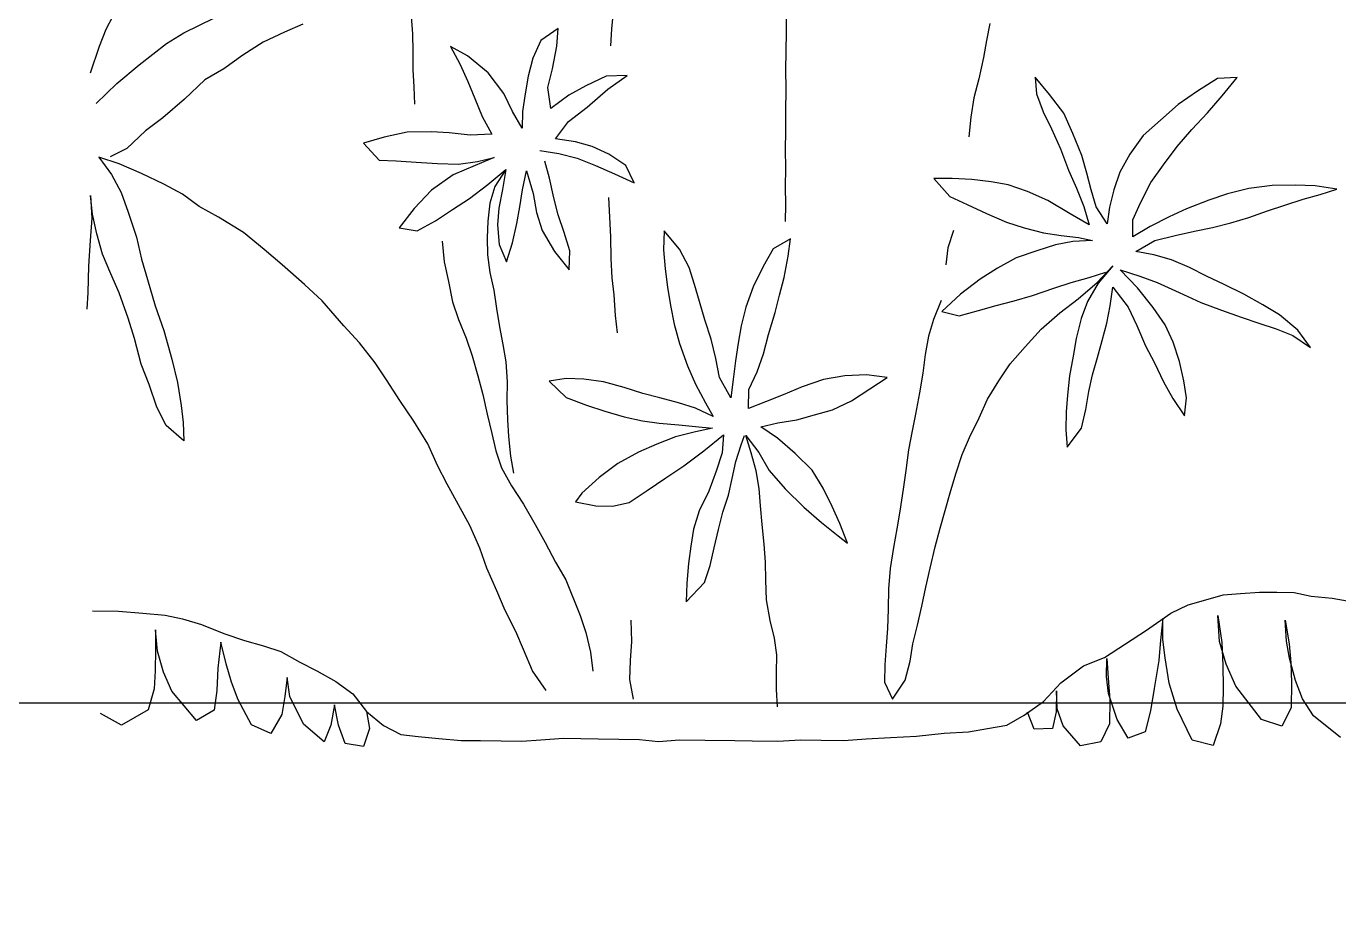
# Model space of a CAD drawing. Header units: metres. Extents: x -58 to 722, y -1100 to 345.
# Drawn here: x 31.6033 to 31.9576, y -17.5186 to -17.2785 of the extents above; entities that cross this region are included whole.
import ezdxf

# ---------------------------------------------------------------- set-up
doc = ezdxf.new("R2010")
doc.units = ezdxf.units.M
doc.header["$MEASUREMENT"] = 0
doc.layers.add('FSR_ARQ_005VEGETACION', color=64, linetype='Continuous')
doc.layers.add('FSR_ARQ_028JARDINERAS', color=133, linetype='Continuous')

# ---------------------------------------------------------------- blocks, each defined once
blk = doc.blocks.new('arbustos 01')
at = {"layer": 'FSR_ARQ_005VEGETACION', "color": 104}
for p, q in [((188.55692, -31.8746), (188.5569, -31.88228)), ((188.75675, -31.87373), (188.76093, -31.88168)), ((188.6088, -31.87645), (188.60923, -31.88147)), ((188.66931, -31.87778), (188.6689, -31.88305)), ((188.73751, -31.88271), (188.72836, -31.87817)), ((188.49576, -31.8799), (188.49679, -31.88503)), ((188.5569, -31.88228), (188.55698, -31.88836)), ((188.60923, -31.88147), (188.60954, -31.8866)), ((188.62568, -31.88674), (188.62524, -31.88137)), ((188.62524, -31.88137), (188.63043, -31.885)), ((188.6689, -31.88305), (188.66885, -31.88831)), ((188.70185, -31.88009), (188.70738, -31.88252)), ((188.70738, -31.88252), (188.71376, -31.88555)), ((188.74269, -31.88587), (188.73751, -31.88271)), ((188.76093, -31.88168), (188.76291, -31.88679)), ((188.49679, -31.88503), (188.49769, -31.89015)), ((188.62696, -31.89354), (188.62568, -31.88674)), ((188.63043, -31.885), (188.6329, -31.89035)), ((188.65249, -31.88961), (188.65759, -31.88679)), ((188.65759, -31.88679), (188.6548, -31.89196)), ((188.71376, -31.88555), (188.71979, -31.88941)), ((188.75091, -31.89233), (188.74269, -31.88587)), ((188.76291, -31.88679), (188.76565, -31.89476)), ((188.49769, -31.89015), (188.4991, -31.89647)), ((188.55698, -31.88836), (188.55706, -31.89369)), ((188.6329, -31.89035), (188.63429, -31.89571)), ((188.64623, -31.89471), (188.65249, -31.88961)), ((188.66885, -31.88831), (188.66881, -31.89381)), ((188.71979, -31.88941), (188.72558, -31.89351)), ((188.55706, -31.89369), (188.55701, -31.89964)), ((188.62835, -31.89914), (188.62696, -31.89354)), ((188.64153, -31.90087), (188.64623, -31.89471)), ((188.6548, -31.89196), (188.65236, -31.89726)), ((188.66881, -31.89381), (188.66852, -31.89895)), ((188.72558, -31.89351), (188.73125, -31.89678)), ((188.75768, -31.89786), (188.75091, -31.89233)), ((188.42612, -31.90158), (188.42158, -31.89613)), ((188.42158, -31.89613), (188.42748, -31.89642)), ((188.42748, -31.89642), (188.43348, -31.90018)), ((188.47787, -31.90125), (188.48214, -31.89599)), ((188.48214, -31.89599), (188.48177, -31.90101)), ((188.4991, -31.89647), (188.50061, -31.90219)), ((188.61031, -31.89962), (188.60452, -31.89552)), ((188.60452, -31.89552), (188.61085, -31.89567)), ((188.61085, -31.89567), (188.61699, -31.89857)), ((188.61699, -31.89857), (188.62205, -31.90137)), ((188.62748, -31.90537), (188.62835, -31.89914)), ((188.63429, -31.89571), (188.63519, -31.90096)), ((188.65236, -31.89726), (188.65028, -31.90243)), ((188.66852, -31.89895), (188.66835, -31.90409)), ((188.73125, -31.89678), (188.7373, -31.90256)), ((188.76386, -31.90387), (188.75768, -31.89786)), ((188.43053, -31.90673), (188.42612, -31.90158)), ((188.43348, -31.90018), (188.4393, -31.90419)), ((188.47361, -31.90682), (188.47787, -31.90125)), ((188.48177, -31.90101), (188.47974, -31.90637)), ((188.50061, -31.90219), (188.50152, -31.90803)), ((188.55701, -31.89964), (188.5571, -31.90633)), ((188.6166, -31.90504), (188.61031, -31.89962)), ((188.62205, -31.90137), (188.62748, -31.90537)), ((188.63519, -31.90096), (188.63598, -31.90633)), ((188.63897, -31.90629), (188.64153, -31.90087)), ((188.65028, -31.90243), (188.64808, -31.90784)), ((188.7373, -31.90256), (188.74383, -31.90821)), ((188.43518, -31.91175), (188.43053, -31.90673)), ((188.4393, -31.90419), (188.44457, -31.90889)), ((188.47084, -31.91287), (188.47361, -31.90682)), ((188.47974, -31.90637), (188.47733, -31.91148)), ((188.5571, -31.90633), (188.55706, -31.91216)), ((188.62216, -31.90926), (188.6166, -31.90504)), ((188.63598, -31.90633), (188.63605, -31.91135)), ((188.63605, -31.91135), (188.63897, -31.90629)), ((188.44457, -31.90889), (188.44977, -31.91353)), ((188.50152, -31.90803), (188.50208, -31.91388)), ((188.62605, -31.91447), (188.62216, -31.90926)), ((188.64808, -31.90784), (188.64516, -31.91313)), ((188.74383, -31.90821), (188.74903, -31.91208)), ((188.43959, -31.91683), (188.43518, -31.91175)), ((188.44977, -31.91353), (188.45375, -31.91912)), ((188.46814, -31.91948), (188.47084, -31.91287)), ((188.47733, -31.91148), (188.47456, -31.91753)), ((188.55706, -31.91216), (188.55714, -31.91773)), ((188.62009, -31.91539), (188.62605, -31.91447)), ((188.64516, -31.91313), (188.65162, -31.91341)), ((188.65162, -31.91341), (188.65795, -31.91272)), ((188.65795, -31.91272), (188.6632, -31.91241)), ((188.6632, -31.91241), (188.6705, -31.91255)), ((188.6705, -31.91255), (188.67745, -31.91401)), ((188.67745, -31.91401), (188.68369, -31.91584)), ((188.74903, -31.91208), (188.7546, -31.91739)), ((188.4437, -31.92235), (188.43959, -31.91683)), ((188.47456, -31.91753), (188.47217, -31.92389)), ((188.55714, -31.91773), (188.55709, -31.92331)), ((188.605, -31.92253), (188.6101, -31.91911)), ((188.6101, -31.91911), (188.61509, -31.91677)), ((188.61509, -31.91677), (188.62009, -31.91539)), ((188.62504, -31.91891), (188.61956, -31.9203)), ((188.63076, -31.91799), (188.62504, -31.91891)), ((188.68369, -31.91584), (188.67898, -31.92092)), ((188.7546, -31.91739), (188.75965, -31.91995)), ((188.44749, -31.92763), (188.4437, -31.92235)), ((188.45375, -31.91912), (188.45674, -31.92447)), ((188.46666, -31.92477), (188.46814, -31.91948)), ((188.60244, -31.9277), (188.605, -31.92253)), ((188.61409, -31.92252), (188.60838, -31.92499)), ((188.61956, -31.9203), (188.61409, -31.92252)), ((188.62789, -31.92628), (188.62925, -31.92124)), ((188.64946, -31.92132), (188.64442, -31.92008)), ((188.64442, -31.92008), (188.65019, -31.92251)), ((188.6552, -31.92208), (188.64946, -31.92132)), ((188.65019, -31.92251), (188.6568, -31.92529)), ((188.66142, -31.92188), (188.6552, -31.92208)), ((188.66787, -31.92155), (188.66142, -31.92188)), ((188.67384, -31.92111), (188.66787, -31.92155)), ((188.67898, -31.92092), (188.67384, -31.92111)), ((188.75028, -31.92486), (188.75693, -31.92202)), ((188.75693, -31.92202), (188.763, -31.92002)), ((188.763, -31.92002), (188.75925, -31.92521)), ((188.45674, -31.92447), (188.45855, -31.92984)), ((188.46537, -31.92981), (188.46666, -31.92477)), ((188.47217, -31.92389), (188.46982, -31.92931)), ((188.49539, -31.92742), (188.50121, -31.92672)), ((188.50121, -31.92672), (188.50703, -31.92639)), ((188.50703, -31.92639), (188.51255, -31.92638)), ((188.51255, -31.92638), (188.50773, -31.93183)), ((188.55709, -31.92331), (188.55716, -31.92889)), ((188.60838, -31.92499), (188.60244, -31.9277)), ((188.62653, -31.93216), (188.62789, -31.92628)), ((188.63479, -31.92415), (188.63273, -31.93088)), ((188.63594, -31.92976), (188.63479, -31.92415)), ((188.64632, -31.92818), (188.641, -31.92371)), ((188.641, -31.92371), (188.64192, -31.92968)), ((188.641, -31.92371), (188.6443, -31.92881)), ((188.6568, -31.92529), (188.6632, -31.92986)), ((188.74351, -31.92806), (188.75028, -31.92486)), ((188.75925, -31.92521), (188.75633, -31.93063)), ((188.39167, -31.92957), (188.39816, -31.92861)), ((188.39671, -31.93117), (188.39167, -31.92957)), ((188.39816, -31.92861), (188.40423, -31.92841)), ((188.40423, -31.92841), (188.41112, -31.9285)), ((188.41112, -31.9285), (188.41807, -31.92939)), ((188.41807, -31.92939), (188.42448, -31.93098)), ((188.45061, -31.93366), (188.44749, -31.92763)), ((188.45855, -31.92984), (188.45986, -31.93503)), ((188.46389, -31.93491), (188.46537, -31.92981)), ((188.46982, -31.92931), (188.46754, -31.9348)), ((188.47836, -31.93304), (188.48453, -31.93035)), ((188.48453, -31.93035), (188.49026, -31.92835)), ((188.49026, -31.92835), (188.49539, -31.92742)), ((188.55716, -31.92889), (188.55711, -31.93422)), ((188.63273, -31.93088), (188.63173, -31.93663)), ((188.63673, -31.93489), (188.63594, -31.92976)), ((188.64192, -31.92968), (188.64307, -31.93528)), ((188.6443, -31.92881), (188.6458, -31.93381)), ((188.65188, -31.93241), (188.64632, -31.92818)), ((188.6632, -31.92986), (188.66841, -31.93541)), ((188.73793, -31.93112), (188.74351, -31.92806)), ((188.75633, -31.93063), (188.75426, -31.93652)), ((188.40175, -31.93265), (188.39671, -31.93117)), ((188.40729, -31.93444), (188.40175, -31.93265)), ((188.41252, -31.9361), (188.40729, -31.93444)), ((188.42448, -31.93098), (188.43008, -31.93289)), ((188.43008, -31.93289), (188.43675, -31.93553)), ((188.45291, -31.93884), (188.45061, -31.93366)), ((188.46754, -31.9348), (188.466, -31.94027)), ((188.47172, -31.93697), (188.47836, -31.93304)), ((188.50255, -31.9342), (188.49682, -31.93694)), ((188.50773, -31.93183), (188.50255, -31.9342)), ((188.55711, -31.93422), (188.55718, -31.9393)), ((188.61015, -31.93214), (188.6096, -31.94386)), ((188.62529, -31.93731), (188.62653, -31.93216)), ((188.6458, -31.93381), (188.64635, -31.93918)), ((188.65694, -31.93569), (188.65188, -31.93241)), ((188.72714, -31.93796), (188.73296, -31.93477)), ((188.73296, -31.93477), (188.73793, -31.93112)), ((188.76491, -31.93709), (188.76555, -31.93146)), ((188.76555, -31.93146), (188.76516, -31.93828)), ((188.41813, -31.93807), (188.41252, -31.9361)), ((188.42348, -31.93973), (188.41813, -31.93807)), ((188.43675, -31.93553), (188.44199, -31.93793)), ((188.44199, -31.93793), (188.44773, -31.94083)), ((188.45986, -31.93503), (188.46055, -31.94004)), ((188.46055, -31.94004), (188.46389, -31.93491)), ((188.466, -31.94027), (188.47172, -31.93697)), ((188.49682, -31.93694), (188.49079, -31.9395)), ((188.62345, -31.9426), (188.62529, -31.93731)), ((188.63173, -31.93663), (188.63001, -31.94203)), ((188.63763, -31.93989), (188.63673, -31.93489)), ((188.64307, -31.93528), (188.6435, -31.94029)), ((188.66201, -31.93909), (188.65694, -31.93569)), ((188.66841, -31.93541), (188.67292, -31.94121)), ((188.71968, -31.94261), (188.72714, -31.93796)), ((188.75426, -31.93652), (188.75173, -31.94396)), ((188.76367, -31.94296), (188.76491, -31.93709)), ((188.76516, -31.93828), (188.76561, -31.94497)), ((188.42895, -31.94115), (188.42348, -31.93973)), ((188.43436, -31.94225), (188.42895, -31.94115)), ((188.4402, -31.94347), (188.43436, -31.94225)), ((188.44773, -31.94083), (188.45291, -31.94386)), ((188.45291, -31.94386), (188.45291, -31.93884)), ((188.47973, -31.94269), (188.47435, -31.94351)), ((188.48548, -31.94125), (188.47973, -31.94269)), ((188.49079, -31.9395), (188.48548, -31.94125)), ((188.50672, -31.94198), (188.50835, -31.94722)), ((188.58889, -31.94765), (188.59346, -31.94214)), ((188.59346, -31.94214), (188.59366, -31.94777)), ((188.62173, -31.94812), (188.62345, -31.9426)), ((188.63001, -31.94203), (188.62639, -31.9483)), ((188.63891, -31.94573), (188.63763, -31.93989)), ((188.6435, -31.94029), (188.64298, -31.94616)), ((188.64635, -31.93918), (188.64654, -31.9442)), ((188.66755, -31.94212), (188.66201, -31.93909)), ((188.67292, -31.94121), (188.66755, -31.94212)), ((188.71341, -31.94771), (188.71968, -31.94261)), ((188.4463, -31.945), (188.4402, -31.94347)), ((188.45198, -31.94833), (188.4463, -31.945)), ((188.46916, -31.94413), (188.46495, -31.945)), ((188.46495, -31.945), (188.47091, -31.94535)), ((188.47435, -31.94351), (188.46916, -31.94413)), ((188.47091, -31.94535), (188.47613, -31.94633)), ((188.47613, -31.94633), (188.48167, -31.94806)), ((188.55631, -31.94971), (188.55556, -31.94451)), ((188.55556, -31.94451), (188.56075, -31.94754)), ((188.6096, -31.94386), (188.60945, -31.95044)), ((188.64078, -31.95145), (188.63891, -31.94573)), ((188.64298, -31.94616), (188.64078, -31.95145)), ((188.64654, -31.9442), (188.64649, -31.94934)), ((188.66006, -31.94521), (188.65943, -31.95143)), ((188.75173, -31.94396), (188.75027, -31.95056)), ((188.76196, -31.94908), (188.76367, -31.94296)), ((188.76561, -31.94497), (188.76608, -31.95273)), ((188.44129, -31.95083), (188.4466, -31.94928)), ((188.4466, -31.94928), (188.45198, -31.94833)), ((188.48167, -31.94806), (188.48789, -31.9502)), ((188.48789, -31.9502), (188.49345, -31.95335)), ((188.50835, -31.94722), (188.50901, -31.95235)), ((188.55751, -31.95607), (188.55631, -31.94971)), ((188.56075, -31.94754), (188.56379, -31.95277)), ((188.58599, -31.95315), (188.58889, -31.94765)), ((188.59366, -31.94777), (188.59318, -31.95354)), ((188.60945, -31.95044), (188.60917, -31.95618)), ((188.62193, -31.95385), (188.62173, -31.94812)), ((188.62639, -31.9483), (188.62193, -31.95385)), ((188.64649, -31.94934), (188.64572, -31.95461)), ((188.70809, -31.95233), (188.71341, -31.94771)), ((188.75027, -31.95056), (188.74844, -31.95668)), ((188.75941, -31.95498), (188.76196, -31.94908)), ((188.43082, -31.95575), (188.43593, -31.95314)), ((188.43593, -31.95314), (188.44129, -31.95083)), ((188.45664, -31.95379), (188.45078, -31.95566)), ((188.45151, -31.95919), (188.45664, -31.95379)), ((188.46357, -31.9576), (188.45892, -31.95258)), ((188.45892, -31.95258), (188.46327, -31.95785)), ((188.46603, -31.95608), (188.46099, -31.95447)), ((188.49345, -31.95335), (188.49864, -31.95663)), ((188.56379, -31.95277), (188.56679, -31.95892)), ((188.58438, -31.95819), (188.58599, -31.95315)), ((188.59318, -31.95354), (188.59251, -31.95901)), ((188.65943, -31.95143), (188.65819, -31.95731)), ((188.70136, -31.95816), (188.70809, -31.95233)), ((188.76608, -31.95273), (188.7663, -31.96062)), ((188.41955, -31.96111), (188.42546, -31.95818)), ((188.42546, -31.95818), (188.43082, -31.95575)), ((188.4456, -31.95759), (188.43895, -31.9606)), ((188.45078, -31.95566), (188.4456, -31.95759)), ((188.46327, -31.95785), (188.46644, -31.96332)), ((188.46928, -31.96248), (188.46357, -31.9576)), ((188.47138, -31.95762), (188.46603, -31.95608)), ((188.47661, -31.95934), (188.47138, -31.95762)), ((188.49864, -31.95663), (188.50453, -31.96113)), ((188.55883, -31.96145), (188.55751, -31.95607)), ((188.58284, -31.96329), (188.58438, -31.95819)), ((188.60917, -31.95618), (188.60852, -31.96133)), ((188.64572, -31.95461), (188.6446, -31.95988)), ((188.65819, -31.95731), (188.65696, -31.96342)), ((188.69605, -31.96313), (188.70136, -31.95816)), ((188.74844, -31.95668), (188.74615, -31.9646)), ((188.75698, -31.96075), (188.75941, -31.95498)), ((188.4139, -31.96435), (188.41955, -31.96111)), ((188.43895, -31.9606), (188.43248, -31.9636)), ((188.44676, -31.96508), (188.45151, -31.95919)), ((188.45888, -31.95903), (188.45432, -31.96504)), ((188.4597, -31.96459), (188.45888, -31.95903)), ((188.48303, -31.96155), (188.47661, -31.95934)), ((188.48844, -31.96309), (188.48303, -31.96155)), ((188.50453, -31.96113), (188.51018, -31.96632)), ((188.5602, -31.96657), (188.55883, -31.96145)), ((188.56679, -31.95892), (188.56898, -31.96503)), ((188.59251, -31.95901), (188.59159, -31.96447)), ((188.60852, -31.96133), (188.60812, -31.96755)), ((188.6446, -31.95988), (188.64372, -31.96539)), ((188.75421, -31.96832), (188.75698, -31.96075)), ((188.7663, -31.96062), (188.76661, -31.96564)), ((188.40885, -31.96733), (188.4139, -31.96435)), ((188.42631, -31.96591), (188.42039, -31.96804)), ((188.43248, -31.9636), (188.42631, -31.96591)), ((188.44317, -31.97027), (188.44676, -31.96508)), ((188.45432, -31.96504), (188.45172, -31.97046)), ((188.4607, -31.96978), (188.4597, -31.96459)), ((188.46644, -31.96332), (188.46837, -31.96844)), ((188.47479, -31.96674), (188.46928, -31.96248)), ((188.49385, -31.9645), (188.48844, -31.96309)), ((188.4992, -31.96598), (188.49385, -31.9645)), ((188.50493, -31.96757), (188.4992, -31.96598)), ((188.51018, -31.96632), (188.50493, -31.96757)), ((188.5104, -31.96302), (188.51263, -31.96873)), ((188.56898, -31.96503), (188.57036, -31.97065)), ((188.58124, -31.96877), (188.58284, -31.96329)), ((188.59159, -31.96447), (188.59043, -31.97007)), ((188.64372, -31.96539), (188.64284, -31.9709)), ((188.65696, -31.96342), (188.65512, -31.96871)), ((188.68957, -31.97063), (188.69605, -31.96313)), ((188.74615, -31.9646), (188.74351, -31.97205)), ((188.4034, -31.97193), (188.40885, -31.96733)), ((188.41509, -31.96978), (188.4099, -31.97153)), ((188.42039, -31.96804), (188.41509, -31.96978)), ((188.44082, -31.97551), (188.44317, -31.97027)), ((188.46208, -31.97503), (188.4607, -31.96978)), ((188.46837, -31.96844), (188.46988, -31.97437)), ((188.48038, -31.97163), (188.47479, -31.96674)), ((188.51263, -31.96873), (188.51413, -31.97373)), ((188.56215, -31.97318), (188.5602, -31.96657)), ((188.5794, -31.97462), (188.58124, -31.96877)), ((188.59043, -31.97007), (188.58884, -31.97592)), ((188.60812, -31.96755), (188.6076, -31.9727)), ((188.65512, -31.96871), (188.65281, -31.97435)), ((188.75238, -31.97444), (188.75421, -31.96832)), ((188.39963, -31.97712), (188.4034, -31.97193)), ((188.40485, -31.97346), (188.39963, -31.97712)), ((188.4099, -31.97153), (188.40485, -31.97346)), ((188.45172, -31.97046), (188.44908, -31.97657)), ((188.48516, -31.97689), (188.48038, -31.97163)), ((188.51413, -31.97373), (188.51516, -31.97921)), ((188.56371, -31.97905), (188.56215, -31.97318)), ((188.57036, -31.97065), (188.57129, -31.97578)), ((188.64284, -31.9709), (188.64183, -31.97618)), ((188.68486, -31.97571), (188.68957, -31.97063)), ((188.74351, -31.97205), (188.74111, -31.98057)), ((188.43892, -31.9813), (188.44082, -31.97551)), ((188.44908, -31.97657), (188.44636, -31.98169)), ((188.46351, -31.9801), (188.46208, -31.97503)), ((188.46988, -31.97437), (188.47082, -31.97969)), ((188.48969, -31.98197), (188.48516, -31.97689)), ((188.57129, -31.97578), (188.57205, -31.9811)), ((188.57799, -31.9804), (188.5794, -31.97462)), ((188.58884, -31.97592), (188.58651, -31.98258)), ((188.64183, -31.97618), (188.64095, -31.98145)), ((188.65281, -31.97435), (188.65108, -31.97964)), ((188.68016, -31.98175), (188.68486, -31.97571)), ((188.75034, -31.98212), (188.75238, -31.97444)), ((188.43757, -31.98714), (188.43892, -31.9813)), ((188.44636, -31.98169), (188.44365, -31.98737)), ((188.46494, -31.98535), (188.46351, -31.9801)), ((188.47082, -31.97969), (188.47189, -31.98562)), ((188.49304, -31.98707), (188.48969, -31.98197)), ((188.51516, -31.97921), (188.51584, -31.98482)), ((188.56552, -31.98441), (188.56371, -31.97905)), ((188.57205, -31.9811), (188.57274, -31.98673)), ((188.57683, -31.98612), (188.57799, -31.9804)), ((188.64095, -31.98145), (188.64055, -31.98743)), ((188.65108, -31.97964), (188.64937, -31.98564)), ((188.67676, -31.98682), (188.68016, -31.98175)), ((188.74111, -31.98057), (188.73941, -31.98764)), ((188.46606, -31.99035), (188.46494, -31.98535)), ((188.47189, -31.98562), (188.47252, -31.99138)), ((188.51584, -31.98482), (188.51687, -31.99067)), ((188.52662, -31.98612), (188.53281, -31.98529)), ((188.53281, -31.98529), (188.53926, -31.98564)), ((188.53926, -31.98564), (188.54566, -31.98673)), ((188.56807, -31.98971), (188.56552, -31.98441)), ((188.58651, -31.98258), (188.58404, -31.98807)), ((188.64937, -31.98564), (188.64789, -31.99116)), ((188.74791, -31.98825), (188.75034, -31.98212)), ((188.43683, -31.99217), (188.43757, -31.98714)), ((188.44365, -31.98737), (188.44087, -31.99243)), ((188.49653, -31.9926), (188.49304, -31.98707)), ((188.53175, -31.98952), (188.52662, -31.98612)), ((188.53725, -31.9931), (188.53175, -31.98952)), ((188.54566, -31.98673), (188.55207, -31.98887)), ((188.55207, -31.98887), (188.55775, -31.99134)), ((188.56815, -31.99541), (188.56807, -31.98971)), ((188.57274, -31.98673), (188.57344, -31.99224)), ((188.57344, -31.99224), (188.57683, -31.98612)), ((188.58404, -31.98807), (188.58108, -31.99369)), ((188.59982, -31.99089), (188.6055, -31.98914)), ((188.6055, -31.98914), (188.61168, -31.98738)), ((188.61168, -31.98738), (188.61755, -31.98656)), ((188.61755, -31.98656), (188.62282, -31.98643)), ((188.62282, -31.98643), (188.62798, -31.98722)), ((188.62798, -31.98722), (188.6229, -31.99213)), ((188.64055, -31.98743), (188.64063, -31.99305)), ((188.67278, -31.99297), (188.67676, -31.98682)), ((188.73941, -31.98764), (188.73831, -31.99447)), ((188.74561, -31.99497), (188.74791, -31.98825)), ((188.4374, -31.99762), (188.43683, -31.99217)), ((188.44087, -31.99243), (188.4374, -31.99762)), ((188.46694, -31.99573), (188.46606, -31.99035)), ((188.47252, -31.99138), (188.47284, -31.9964)), ((188.49902, -31.99821), (188.49653, -31.9926)), ((188.51687, -31.99067), (188.51803, -31.9971)), ((188.54299, -31.99581), (188.53725, -31.9931)), ((188.55775, -31.99134), (188.56304, -31.99344)), ((188.56304, -31.99344), (188.56815, -31.99541)), ((188.58108, -31.99369), (188.57872, -31.99781)), ((188.58408, -31.99526), (188.5892, -31.9937)), ((188.5892, -31.9937), (188.59476, -31.9922)), ((188.59476, -31.9922), (188.59982, -31.99089)), ((188.6229, -31.99213), (188.61673, -31.99444)), ((188.64063, -31.99305), (188.64047, -31.99879)), ((188.64789, -31.99116), (188.64654, -31.99715)), ((188.66856, -31.99924), (188.67278, -31.99297)), ((188.46832, -32.00135), (188.46694, -31.99573)), ((188.47284, -31.9964), (188.47298, -32.00185)), ((188.51803, -31.9971), (188.51906, -32.00211)), ((188.54834, -31.99735), (188.54299, -31.99581)), ((188.55369, -31.99877), (188.54834, -31.99735)), ((188.57872, -31.99781), (188.58408, -31.99526)), ((188.6113, -31.99619), (188.60544, -31.99794)), ((188.61673, -31.99444), (188.6113, -31.99619)), ((188.64654, -31.99715), (188.64518, -32.00291)), ((188.73831, -31.99447), (188.73778, -31.99962)), ((188.74282, -32.00051), (188.74561, -31.99497)), ((188.47261, -32.007), (188.46832, -32.00135)), ((188.50189, -32.00406), (188.49902, -31.99821)), ((188.55941, -31.99968), (188.55369, -31.99877)), ((188.56445, -32.00092), (188.55941, -31.99968)), ((188.55947, -32.00427), (188.56445, -32.00092)), ((188.58403, -32.00084), (188.57895, -32.00128)), ((188.57895, -32.00128), (188.58411, -32.00245)), ((188.58911, -32.00033), (188.58403, -32.00084)), ((188.59499, -31.99982), (188.58911, -32.00033)), ((188.6, -31.99913), (188.59499, -31.99982)), ((188.60544, -31.99794), (188.6, -31.99913)), ((188.64047, -31.99879), (188.64018, -32.00381)), ((188.66435, -32.006), (188.66856, -31.99924)), ((188.73778, -31.99962), (188.7375, -32.00512)), ((188.7375, -32.00512), (188.74282, -32.00051)), ((188.47298, -32.00185), (188.47261, -32.007)), ((188.50407, -32.00924), (188.50189, -32.00406)), ((188.51906, -32.00211), (188.52021, -32.00783)), ((188.5542, -32.00886), (188.55947, -32.00427)), ((188.56901, -32.00352), (188.56505, -32.00859)), ((188.56734, -32.00875), (188.56901, -32.00352)), ((188.57041, -32.00629), (188.56932, -32.00351)), ((188.58159, -32.00806), (188.57563, -32.0033)), ((188.57563, -32.0033), (188.57602, -32.00875)), ((188.58411, -32.00245), (188.59008, -32.00391)), ((188.59008, -32.00391), (188.59569, -32.00613)), ((188.64018, -32.00381), (188.63954, -32.00968)), ((188.64518, -32.00291), (188.64394, -32.00807)), ((188.506, -32.01497), (188.50407, -32.00924)), ((188.52021, -32.00783), (188.52101, -32.01404)), ((188.54907, -32.01395), (188.5542, -32.00886)), ((188.56505, -32.00859), (188.56196, -32.01397)), ((188.56586, -32.0141), (188.56734, -32.00875)), ((188.57196, -32.01135), (188.57041, -32.00629)), ((188.57602, -32.00875), (188.57783, -32.01425)), ((188.5876, -32.01263), (188.58159, -32.00806)), ((188.59569, -32.00613), (188.60112, -32.00848)), ((188.60112, -32.00848), (188.60736, -32.01186)), ((188.64394, -32.00807), (188.64222, -32.01323)), ((188.66145, -32.01249), (188.66435, -32.006)), ((188.57302, -32.01642), (188.57196, -32.01135)), ((188.59298, -32.01621), (188.5876, -32.01263)), ((188.60736, -32.01186), (188.61293, -32.01612)), ((188.63954, -32.00968), (188.63865, -32.01483)), ((188.64222, -32.01323), (188.6393, -32.01865)), ((188.65854, -32.01815), (188.66145, -32.01249)), ((188.50769, -32.02071), (188.506, -32.01497)), ((188.52101, -32.01404), (188.52181, -32.01965)), ((188.54579, -32.01927), (188.54907, -32.01395)), ((188.56196, -32.01397), (188.55714, -32.01949)), ((188.56494, -32.01938), (188.56586, -32.0141)), ((188.57421, -32.02142), (188.57302, -32.01642)), ((188.57783, -32.01425), (188.58008, -32.02017)), ((188.59855, -32.01998), (188.59298, -32.01621)), ((188.61293, -32.01612), (188.61814, -32.02083)), ((188.50919, -32.02602), (188.50769, -32.02071)), ((188.52181, -32.01965), (188.52273, -32.02621)), ((188.54308, -32.02476), (188.54579, -32.01927)), ((188.55714, -32.01949), (188.55157, -32.02501)), ((188.56458, -32.02465), (188.56494, -32.01938)), ((188.57583, -32.02648), (188.57421, -32.02142)), ((188.58008, -32.02017), (188.58295, -32.02608)), ((188.60393, -32.02362), (188.59855, -32.01998)), ((188.61814, -32.02083), (188.62004, -32.0234)), ((188.6393, -32.01865), (188.63567, -32.02408)), ((188.65516, -32.02429), (188.65854, -32.01815)), ((188.54079, -32.02987), (188.54308, -32.02476)), ((188.55157, -32.02501), (188.5463, -32.02961)), ((188.5641, -32.03017), (188.56458, -32.02465)), ((188.60896, -32.02467), (188.60393, -32.02362)), ((188.61398, -32.0246), (188.60896, -32.02467)), ((188.62004, -32.0234), (188.61398, -32.0246)), ((188.63567, -32.02408), (188.63217, -32.03022)), ((188.65178, -32.03055), (188.65516, -32.02429)), ((188.51069, -32.03133), (188.50919, -32.02602)), ((188.52273, -32.02621), (188.52364, -32.03146)), ((188.57714, -32.03173), (188.57583, -32.02648)), ((188.58295, -32.02608), (188.5847, -32.03157)), ((188.51219, -32.03695), (188.51069, -32.03133)), ((188.52364, -32.03146), (188.52467, -32.03706)), ((188.53852, -32.03585), (188.54079, -32.02987)), ((188.5463, -32.02961), (188.54127, -32.03358)), ((188.5635, -32.03607), (188.5641, -32.03017)), ((188.57845, -32.03717), (188.57714, -32.03173)), ((188.5847, -32.03157), (188.58545, -32.0367)), ((188.63217, -32.03022), (188.62913, -32.03564)), ((188.64876, -32.03729), (188.65178, -32.03055)), ((188.51364, -32.04332), (188.51219, -32.03695)), ((188.52467, -32.03706), (188.52572, -32.04338)), ((188.54127, -32.03358), (188.53852, -32.03585)), ((188.56307, -32.04147), (188.5635, -32.03607)), ((188.5797, -32.04248), (188.57845, -32.03717)), ((188.58545, -32.0367), (188.58614, -32.0419)), ((188.62913, -32.03564), (188.6261, -32.04154)), ((188.64669, -32.04329), (188.64876, -32.03729)), ((188.51496, -32.049), (188.51364, -32.04332)), ((188.52572, -32.04338), (188.52616, -32.04947)), ((188.56296, -32.04693), (188.56307, -32.04147)), ((188.58138, -32.0476), (188.5797, -32.04248)), ((188.58614, -32.0419), (188.58665, -32.04778)), ((188.6261, -32.04154), (188.62295, -32.04684)), ((188.64367, -32.05015), (188.64669, -32.04329)), ((188.51615, -32.05475), (188.51496, -32.049)), ((188.56273, -32.05282), (188.56296, -32.04693)), ((188.58685, -32.05336), (188.58138, -32.0476)), ((188.58665, -32.04778), (188.58685, -32.05336)), ((188.62295, -32.04684), (188.61867, -32.05754)), ((188.39313, -32.05232), (188.38692, -32.05344)), ((188.39936, -32.05171), (188.39313, -32.05232)), ((188.40453, -32.05061), (188.39936, -32.05171)), ((188.40972, -32.05054), (188.40453, -32.05061)), ((188.41491, -32.05046), (188.40972, -32.05054)), ((188.42063, -32.05091), (188.41491, -32.05046)), ((188.42583, -32.05135), (188.42063, -32.05091)), ((188.43104, -32.05284), (188.42583, -32.05135)), ((188.43625, -32.05433), (188.43104, -32.05284)), ((188.52616, -32.04947), (188.52624, -32.05557)), ((188.5617, -32.05903), (188.56273, -32.05282)), ((188.64112, -32.05604), (188.64367, -32.05015)), ((188.44147, -32.05685), (188.43625, -32.05433)), ((188.44881, -32.06194), (188.44147, -32.05685)), ((188.51747, -32.06037), (188.51615, -32.05475)), ((188.52624, -32.05557), (188.52644, -32.06142)), ((188.63798, -32.0623), (188.64112, -32.05604)), ((188.74983, -32.05682), (188.74309, -32.05743)), ((188.75709, -32.0562), (188.74983, -32.05682)), ((188.76488, -32.05609), (188.75709, -32.0562)), ((188.40718, -32.05886), (188.40601, -32.06604)), ((188.40684, -32.06519), (188.40718, -32.05886)), ((188.4274, -32.05753), (188.42624, -32.06556)), ((188.42687, -32.06534), (188.4274, -32.05753)), ((188.44394, -32.06468), (188.44385, -32.05836)), ((188.44385, -32.05836), (188.44457, -32.06489)), ((188.51884, -32.06599), (188.51747, -32.06037)), ((188.56035, -32.06431), (188.5617, -32.05903)), ((188.60351, -32.05894), (188.60324, -32.06528)), ((188.61867, -32.05754), (188.61695, -32.06258)), ((188.73223, -32.06017), (188.72552, -32.06286)), ((188.73792, -32.05854), (188.73223, -32.06017)), ((188.74309, -32.05743), (188.73792, -32.05854)), ((188.44317, -32.07018), (188.44394, -32.06468)), ((188.4551, -32.06601), (188.44881, -32.06194)), ((188.52644, -32.06142), (188.52687, -32.06668)), ((188.55967, -32.06934), (188.56035, -32.06431)), ((188.61695, -32.06258), (188.61559, -32.06846)), ((188.63566, -32.06771), (188.63798, -32.0623)), ((188.72552, -32.06286), (188.71932, -32.06502)), ((188.74544, -32.06818), (188.74599, -32.06185)), ((188.74599, -32.06185), (188.74607, -32.06775)), ((188.40601, -32.06604), (188.40546, -32.07174)), ((188.40586, -32.07026), (188.40684, -32.06519)), ((188.42486, -32.07211), (188.42687, -32.06534)), ((188.42624, -32.06556), (188.42592, -32.07252)), ((188.44457, -32.06489), (188.44508, -32.07099)), ((188.46138, -32.07008), (188.4551, -32.06601)), ((188.51966, -32.07119), (188.51884, -32.06599)), ((188.52687, -32.06668), (188.5273, -32.07229)), ((188.60324, -32.06528), (188.60367, -32.07101)), ((188.61559, -32.06846), (188.61483, -32.07421)), ((188.633, -32.07408), (188.63566, -32.06771)), ((188.70846, -32.06828), (188.70279, -32.07147)), ((188.71363, -32.06665), (188.70846, -32.06828)), ((188.71932, -32.06502), (188.71363, -32.06665)), ((188.72483, -32.07204), (188.72643, -32.06549)), ((188.72643, -32.06549), (188.72738, -32.07327)), ((188.74363, -32.07453), (188.74544, -32.06818)), ((188.74607, -32.06775), (188.74615, -32.07407)), ((188.40405, -32.07703), (188.40586, -32.07026)), ((188.40546, -32.07174), (188.40533, -32.07765)), ((188.42199, -32.07868), (188.42486, -32.07211)), ((188.42592, -32.07252), (188.42579, -32.07905)), ((188.44201, -32.07778), (188.44317, -32.07018)), ((188.44508, -32.07099), (188.44646, -32.07941)), ((188.46067, -32.07036), (188.46014, -32.07774)), ((188.46074, -32.07584), (188.46067, -32.07036)), ((188.46764, -32.07259), (188.46138, -32.07008)), ((188.47446, -32.07769), (188.46764, -32.07259)), ((188.52116, -32.07687), (188.51966, -32.07119)), ((188.5273, -32.07229), (188.52737, -32.07755)), ((188.55974, -32.07467), (188.55967, -32.06934)), ((188.60367, -32.07101), (188.60387, -32.07675)), ((188.70279, -32.07147), (188.69764, -32.07414)), ((188.72322, -32.07755), (188.72483, -32.07204)), ((188.46018, -32.08091), (188.46074, -32.07584)), ((188.55981, -32.07969), (188.55974, -32.07467)), ((188.6289, -32.07999), (188.633, -32.07408)), ((188.69764, -32.07414), (188.69197, -32.07733)), ((188.70578, -32.08179), (188.70655, -32.07609)), ((188.70655, -32.07609), (188.70726, -32.08177)), ((188.72738, -32.07327), (188.72768, -32.08001)), ((188.74118, -32.08025), (188.74363, -32.07453)), ((188.74615, -32.07407), (188.74644, -32.07955)), ((188.40202, -32.08254), (188.40405, -32.07703)), ((188.40533, -32.07765), (188.40543, -32.08523)), ((188.41433, -32.0887), (188.42199, -32.07868)), ((188.42579, -32.07905), (188.42587, -32.08475)), ((188.43958, -32.08561), (188.44201, -32.07778)), ((188.44646, -32.07941), (188.4476, -32.08614)), ((188.46014, -32.07774), (188.45978, -32.08281)), ((188.47973, -32.08333), (188.47446, -32.07769)), ((188.47563, -32.08555), (188.47577, -32.08006)), ((188.47577, -32.08006), (188.47585, -32.08639)), ((188.52493, -32.0826), (188.52116, -32.07687)), ((188.52737, -32.07755), (188.52493, -32.0826)), ((188.55951, -32.0849), (188.55981, -32.07969)), ((188.60387, -32.07675), (188.60275, -32.08262)), ((188.69197, -32.07733), (188.68683, -32.08103)), ((188.72119, -32.08284), (188.72322, -32.07755)), ((188.72768, -32.08001), (188.7284, -32.08591)), ((188.73371, -32.089), (188.74118, -32.08025)), ((188.74644, -32.07955), (188.74821, -32.08585)), ((188.39872, -32.08764), (188.40202, -32.08254)), ((188.45755, -32.08874), (188.46018, -32.08091)), ((188.45978, -32.08281), (188.45988, -32.08998)), ((188.4855, -32.0874), (188.47973, -32.08333)), ((188.68683, -32.08103), (188.68275, -32.08628)), ((188.69114, -32.09042), (188.69233, -32.08429)), ((188.69233, -32.08429), (188.69346, -32.09039)), ((188.70168, -32.09006), (188.70578, -32.08179)), ((188.70726, -32.08177), (188.70818, -32.08724)), ((188.71728, -32.09027), (188.72119, -32.08284)), ((188.39058, -32.09408), (188.39872, -32.08764)), ((188.40543, -32.08523), (188.40824, -32.09068)), ((188.42587, -32.08475), (188.42657, -32.09001)), ((188.43507, -32.09495), (188.43958, -32.08561)), ((188.4476, -32.08614), (188.44916, -32.09244)), ((188.4738, -32.09063), (188.47563, -32.08555)), ((188.47585, -32.08639), (188.47698, -32.09143)), ((188.48246, -32.09157), (188.4845, -32.08648)), ((188.49073, -32.09045), (188.4855, -32.0874)), ((188.68275, -32.08628), (188.67761, -32.0905)), ((188.68275, -32.08628), (188.68188, -32.09139)), ((188.70818, -32.08724), (188.71142, -32.09288)), ((188.7284, -32.08591), (188.73371, -32.089)), ((188.74821, -32.08585), (188.75628, -32.09038)), ((188.75628, -32.09038), (188.76256, -32.08692)), ((188.40824, -32.09068), (188.41433, -32.0887)), ((188.42657, -32.09001), (188.42877, -32.09651)), ((188.45425, -32.09427), (188.45755, -32.08874)), ((188.45988, -32.08998), (188.46249, -32.09542)), ((188.46861, -32.0966), (188.4738, -32.09063)), ((188.47698, -32.09143), (188.48246, -32.09157)), ((188.49645, -32.09141), (188.49073, -32.09045)), ((188.50218, -32.09237), (188.49645, -32.09141)), ((188.67761, -32.0905), (188.67246, -32.09317)), ((188.68188, -32.09139), (188.68364, -32.09684)), ((188.68911, -32.09593), (188.69114, -32.09042)), ((188.69346, -32.09039), (188.69543, -32.09542)), ((188.69543, -32.09542), (188.70168, -32.09006)), ((188.71142, -32.09288), (188.71728, -32.09027)), ((188.42877, -32.09651), (188.43507, -32.09495)), ((188.44916, -32.09244), (188.45425, -32.09427)), ((188.46249, -32.09542), (188.46861, -32.0966)), ((188.50945, -32.09279), (188.50218, -32.09237)), ((188.51777, -32.09371), (188.50945, -32.09279)), ((188.52556, -32.09413), (188.51777, -32.09371)), ((188.53283, -32.09455), (188.52556, -32.09413)), ((188.53959, -32.09497), (188.53283, -32.09455)), ((188.54633, -32.09488), (188.53959, -32.09497)), ((188.55256, -32.0948), (188.54633, -32.09488)), ((188.55932, -32.09522), (188.55256, -32.0948)), ((188.5671, -32.09512), (188.55932, -32.09522)), ((188.57229, -32.09505), (188.5671, -32.09512)), ((188.58112, -32.09493), (188.57229, -32.09505)), ((188.5889, -32.09482), (188.58112, -32.09493)), ((188.59514, -32.09526), (188.5889, -32.09482)), ((188.60084, -32.09466), (188.59514, -32.09526)), ((188.60707, -32.09458), (188.60084, -32.09466)), ((188.6133, -32.09449), (188.60707, -32.09458)), ((188.61849, -32.09442), (188.6133, -32.09449)), ((188.62368, -32.09435), (188.61849, -32.09442)), ((188.63043, -32.09478), (188.62368, -32.09435)), ((188.63615, -32.09522), (188.63043, -32.09478)), ((188.64238, -32.09514), (188.63615, -32.09522)), ((188.6486, -32.09505), (188.64238, -32.09514)), ((188.65431, -32.09497), (188.6486, -32.09505)), ((188.66105, -32.09436), (188.65431, -32.09497)), ((188.66727, -32.09376), (188.66105, -32.09436)), ((188.67246, -32.09317), (188.66727, -32.09376)), ((188.68364, -32.09684), (188.68911, -32.09593))]:
    blk.add_line(p, q, dxfattribs=at)

msp = doc.modelspace()

# ---------------------------------------------------------------- linework, layer by layer
at = {"layer": 'FSR_ARQ_028JARDINERAS', "ltscale": 0.005}
msp.add_lwpolyline([(30.74906, -18.01116), (30.74906, -17.46116), (32.14906, -17.46116), (32.14906, -18.01116), (30.74906, -18.01116)], dxfattribs=at)

# ---------------------------------------------------------------- block references
at = {"layer": 'FSR_ARQ_005VEGETACION', "xscale": -0.9, "yscale": 0.9, "zscale": 0.9}
msp.add_blockref('arbustos 01', (201.50958, 11.4142), dxfattribs=at)

doc.saveas('drawing.dxf')
